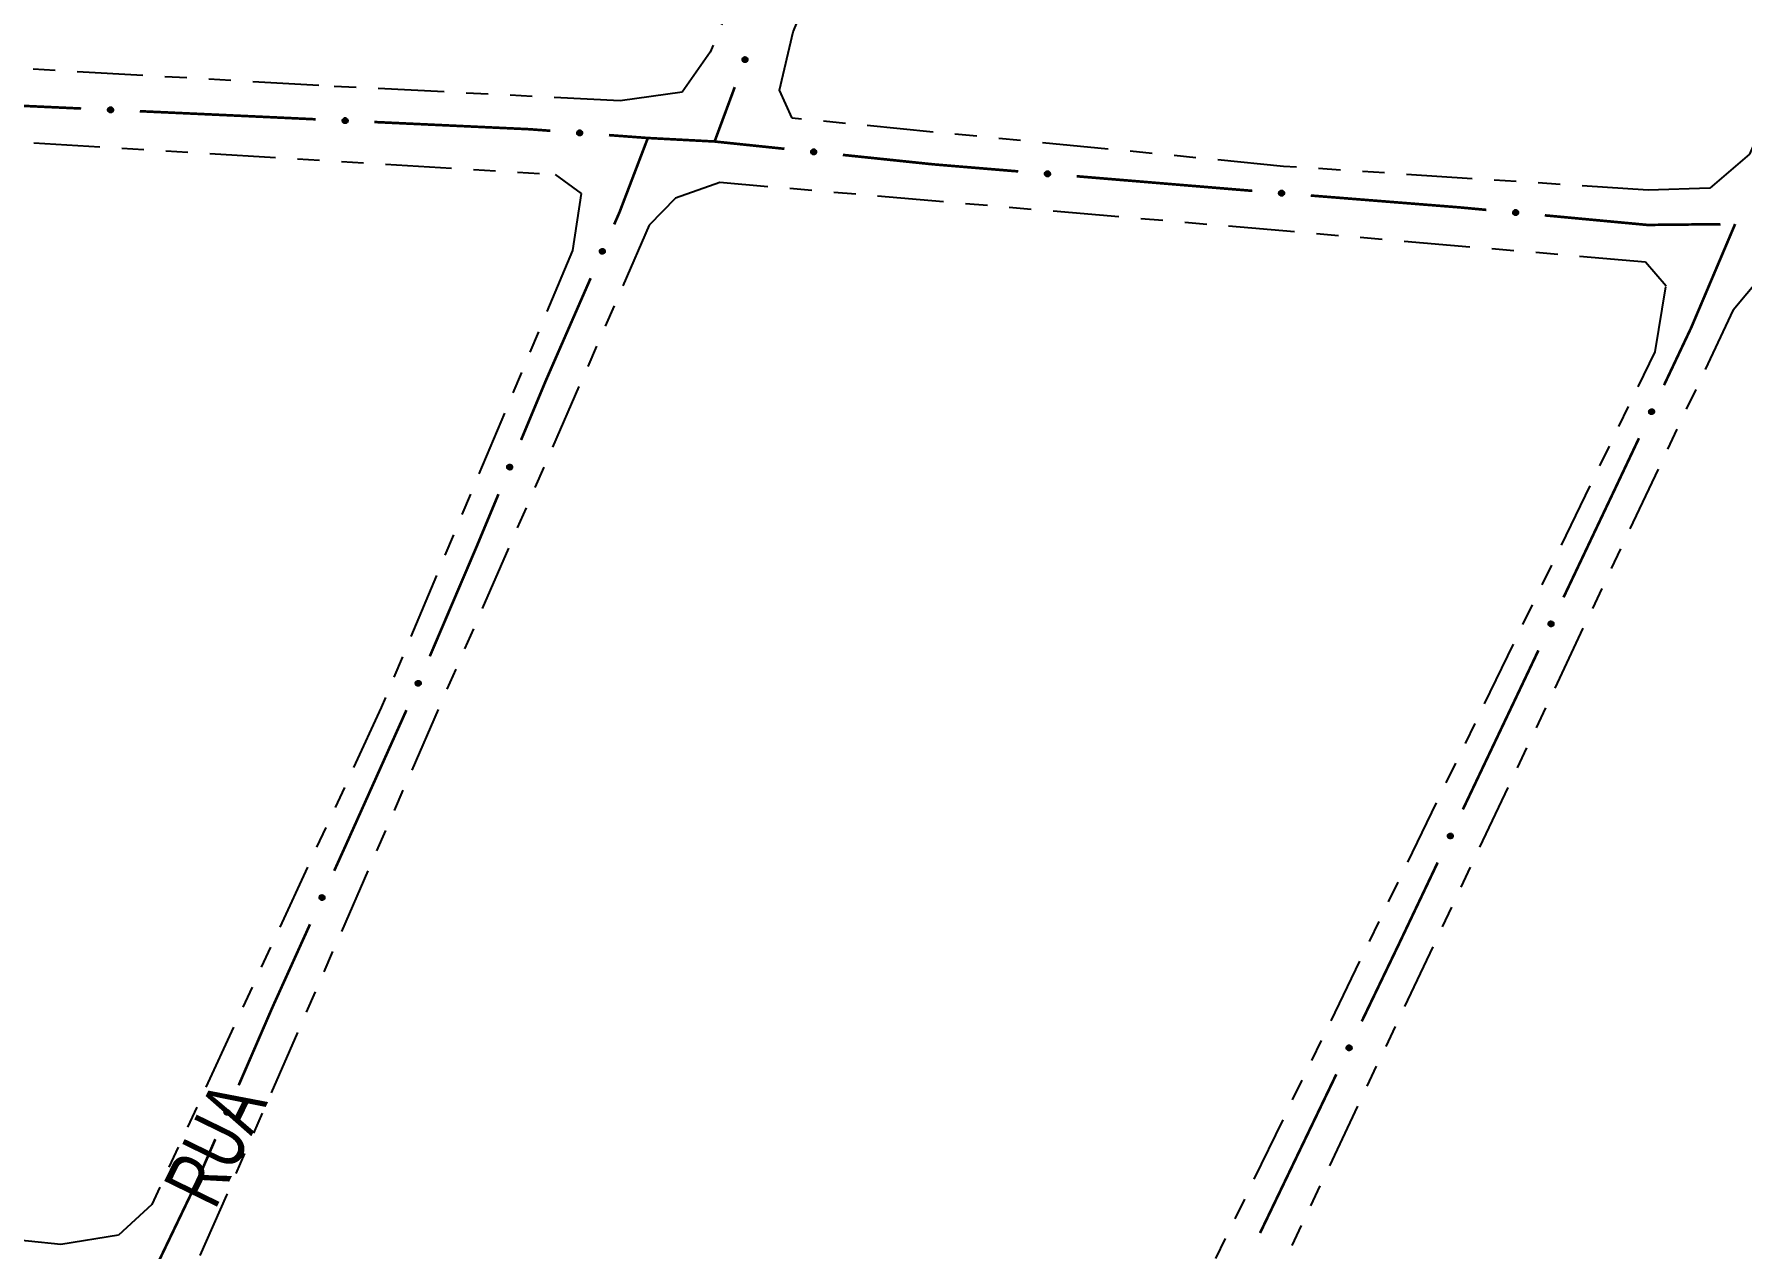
# Model space of a CAD drawing. Extents: x 203665 to 205970, y 4870865 to 4873745.
# Drawn here: x 204209.7 to 204326.1, y 4872381.4 to 4872464.2 of the extents above; entities that cross this region are included whole.
import ezdxf

# ---------------------------------------------------------------- set-up
doc = ezdxf.new("R2010")
doc.units = 0
doc.header["$LTSCALE"] = 1.5
doc.header["$MEASUREMENT"] = 0
doc.linetypes.add('TRACO_25', pattern=[8, 3, -1, 1, -1, 1, -1])
for name, color, linetype in [('SV-EIXO-RUA-N-PAV', 6, 'CONTINUOUS'), ('SV-RUA-NAO-PAV', 7, 'CONTINUOUS'), ('SV-TXT-RUA-N-PAV', 7, 'CONTINUOUS')]:
    doc.layers.add(name, color=color, linetype=linetype)
doc.styles.add('ARIAL', font='ARIAL.SHX')

msp = doc.modelspace()

# ---------------------------------------------------------------- linework, layer by layer
at = {"layer": 'SV-EIXO-RUA-N-PAV'}
for points in [[(204258.288567, 4872462.578408), (204258.309612, 4872462.534259), (204258.318671, 4872462.492012), (204258.316086, 4872462.4546), (204258.305181, 4872462.422137), (204258.290284, 4872462.390182), (204258.268156, 4872462.361278), (204258.236491, 4872462.334638), (204258.192352, 4872462.313216), (204258.148464, 4872462.30678), (204258.111651, 4872462.307352), (204258.077145, 4872462.316774), (204258.046345, 4872462.331766), (204258.017081, 4872462.355744), (204257.990397, 4872462.388097), (204257.969931, 4872462.433002), (204257.961333, 4872462.474481), (204257.964784, 4872462.510601), (204257.974476, 4872462.545231), (204257.990076, 4872462.577672), (204258.01196, 4872462.60592), (204258.044583, 4872462.632727), (204258.089172, 4872462.652341), (204258.130444, 4872462.661388), (204258.166603, 4872462.658445), (204258.200482, 4872462.648135), (204258.232714, 4872462.633583), (204258.262695, 4872462.61255), (204258.288567, 4872462.578408)], [(204215.051438, 4872458.9409), (204215.015781, 4872458.907425), (204214.97829, 4872458.885946), (204214.941864, 4872458.877031), (204214.907622, 4872458.877547), (204214.87265, 4872458.88202), (204214.838386, 4872458.894309), (204214.803378, 4872458.916372), (204214.769546, 4872458.951905), (204214.750067, 4872458.991757), (204214.739417, 4872459.027001), (204214.737899, 4872459.062738), (204214.742813, 4872459.096638), (204214.756755, 4872459.131808), (204214.779461, 4872459.167067), (204214.816014, 4872459.200221), (204214.852913, 4872459.221026), (204214.888372, 4872459.228724), (204214.924309, 4872459.230023), (204214.959958, 4872459.225028), (204214.993523, 4872459.212771), (204215.028982, 4872459.189847), (204215.061227, 4872459.153335), (204215.082398, 4872459.116769), (204215.090592, 4872459.081428), (204215.091074, 4872459.046019), (204215.087014, 4872459.010887), (204215.076095, 4872458.97593), (204215.051438, 4872458.9409)], [(204231.034439, 4872458.205392), (204230.998756, 4872458.171944), (204230.961249, 4872458.150493), (204230.924817, 4872458.141606), (204230.890575, 4872458.142148), (204230.855607, 4872458.146647), (204230.821352, 4872458.158962), (204230.78636, 4872458.181052), (204230.752556, 4872458.216611), (204230.733107, 4872458.256477), (204230.722484, 4872458.291729), (204230.720992, 4872458.327467), (204230.725933, 4872458.361364), (204230.739901, 4872458.396523), (204230.762633, 4872458.431765), (204230.799212, 4872458.464891), (204230.836127, 4872458.485668), (204230.871592, 4872458.493339), (204230.90753, 4872458.494611), (204230.943175, 4872458.489589), (204230.97673, 4872458.477307), (204231.012172, 4872458.454355), (204231.04439, 4872458.417819), (204231.065533, 4872458.381237), (204231.073699, 4872458.34589), (204231.074155, 4872458.31048), (204231.070068, 4872458.275352), (204231.059122, 4872458.240403), (204231.034439, 4872458.205392)], [(204247.008223, 4872457.36399), (204246.971636, 4872457.331534), (204246.933554, 4872457.311121), (204246.896891, 4872457.303238), (204246.862677, 4872457.30472), (204246.827845, 4872457.310178), (204246.793942, 4872457.323428), (204246.75957, 4872457.34647), (204246.726755, 4872457.382944), (204246.708408, 4872457.42333), (204246.698756, 4872457.45886), (204246.698247, 4872457.494625), (204246.704116, 4872457.528374), (204246.719045, 4872457.563136), (204246.742736, 4872457.59774), (204246.78021, 4872457.62985), (204246.817682, 4872457.649606), (204246.853344, 4872457.6563), (204246.889303, 4872457.656584), (204246.924797, 4872457.650586), (204246.958003, 4872457.637387), (204246.992801, 4872457.613471), (204247.024003, 4872457.576063), (204247.044134, 4872457.538915), (204247.051326, 4872457.503356), (204247.050809, 4872457.467948), (204247.04576, 4872457.432945), (204247.033859, 4872457.39831), (204247.008223, 4872457.36399)], [(204262.948817, 4872456.071627), (204262.91127, 4872456.040287), (204262.87259, 4872456.02103), (204262.835707, 4872456.014254), (204262.801553, 4872456.016764), (204262.766901, 4872456.023268), (204262.733412, 4872456.037533), (204262.699749, 4872456.061599), (204262.668046, 4872456.099044), (204262.650924, 4872456.139964), (204262.642346, 4872456.175768), (204262.642913, 4872456.211533), (204262.649795, 4872456.245089), (204262.665763, 4872456.279387), (204262.690485, 4872456.313262), (204262.728909, 4872456.344229), (204262.766958, 4872456.362848), (204262.802805, 4872456.368466), (204262.838757, 4872456.367668), (204262.874054, 4872456.360604), (204262.906848, 4872456.346412), (204262.94091, 4872456.321459), (204262.970972, 4872456.28313), (204262.989976, 4872456.245392), (204262.996095, 4872456.209633), (204262.994513, 4872456.174256), (204262.988412, 4872456.139422), (204262.975474, 4872456.10516), (204262.948817, 4872456.071627)], [(204278.880289, 4872454.576947), (204278.843411, 4872454.544821), (204278.805148, 4872454.524752), (204278.768416, 4872454.517198), (204278.734216, 4872454.518987), (204278.699435, 4872454.524757), (204278.665651, 4872454.538312), (204278.631488, 4872454.561662), (204278.599002, 4872454.598429), (204278.581018, 4872454.638977), (204278.571686, 4872454.674593), (204278.571498, 4872454.710361), (204278.57767, 4872454.744056), (204278.59291, 4872454.778683), (204278.616911, 4872454.813073), (204278.654672, 4872454.844844), (204278.69232, 4872454.864263), (204278.72804, 4872454.870636), (204278.764001, 4872454.870598), (204278.799439, 4872454.864281), (204278.832525, 4872454.850784), (204278.867107, 4872454.826557), (204278.897972, 4872454.788871), (204278.917768, 4872454.751543), (204278.924642, 4872454.715921), (204278.923807, 4872454.680519), (204278.918443, 4872454.645563), (204278.906231, 4872454.611036), (204278.880289, 4872454.576947)], [(204294.826127, 4872453.257064), (204294.789361, 4872453.224811), (204294.751166, 4872453.20461), (204294.71446, 4872453.19693), (204294.680255, 4872453.198601), (204294.645454, 4872453.204252), (204294.611624, 4872453.21769), (204294.57738, 4872453.240922), (204294.544768, 4872453.277577), (204294.526645, 4872453.318064), (204294.51719, 4872453.353647), (204294.516879, 4872453.389414), (204294.522935, 4872453.42313), (204294.538056, 4872453.457809), (204294.561938, 4872453.492282), (204294.59959, 4872453.524183), (204294.637171, 4872453.543731), (204294.672869, 4872453.550227), (204294.708829, 4872453.550312), (204294.744289, 4872453.544118), (204294.777422, 4872453.530735), (204294.812087, 4872453.506626), (204294.843081, 4872453.469047), (204294.863006, 4872453.431787), (204294.870002, 4872453.39619), (204294.869288, 4872453.360785), (204294.864045, 4872453.32581), (204294.851952, 4872453.291241), (204294.826127, 4872453.257064)], [(204310.769398, 4872451.93237), (204310.732193, 4872451.900625), (204310.693725, 4872451.880949), (204310.656918, 4872451.873773), (204310.622738, 4872451.875912), (204310.588018, 4872451.88204), (204310.554376, 4872451.895941), (204310.520454, 4872451.91964), (204310.488346, 4872451.956739), (204310.47078, 4872451.99747), (204310.461814, 4872452.033179), (204310.461993, 4872452.068948), (204310.468511, 4872452.102577), (204310.484106, 4872452.137046), (204310.508459, 4872452.171188), (204310.546544, 4872452.20257), (204310.584389, 4872452.221601), (204310.620173, 4872452.227607), (204310.656132, 4872452.227199), (204310.691503, 4872452.220519), (204310.724449, 4872452.206683), (204310.75878, 4872452.182102), (204310.789257, 4872452.144101), (204310.808669, 4872452.106572), (204310.815176, 4872452.070882), (204310.813977, 4872452.03549), (204310.808255, 4872452.000591), (204310.795689, 4872451.966191), (204310.769398, 4872451.93237)], [(204248.266551, 4872449.330008), (204248.248085, 4872449.375297), (204248.241475, 4872449.417996), (204248.246213, 4872449.455196), (204248.258971, 4872449.486977), (204248.275685, 4872449.51802), (204248.299441, 4872449.545601), (204248.332589, 4872449.570371), (204248.377889, 4872449.589214), (204248.422076, 4872449.59311), (204248.458795, 4872449.590417), (204248.4927, 4872449.579021), (204248.522585, 4872449.562279), (204248.550418, 4872449.536655), (204248.575193, 4872449.502818), (204248.593037, 4872449.456808), (204248.59923, 4872449.414903), (204248.593703, 4872449.379041), (204248.582031, 4872449.345028), (204248.564588, 4872449.313539), (204248.541112, 4872449.2866), (204248.506998, 4872449.261717), (204248.461353, 4872449.244706), (204248.419628, 4872449.238053), (204248.383698, 4872449.243075), (204248.35047, 4872449.25532), (204248.31913, 4872449.271705), (204248.290412, 4872449.294432), (204248.266551, 4872449.330008)], [(204320.057205, 4872438.574069), (204320.074349, 4872438.528264), (204320.079716, 4872438.485391), (204320.073901, 4872438.448344), (204320.060227, 4872438.416946), (204320.042619, 4872438.386401), (204320.018072, 4872438.359522), (204319.98422, 4872438.335723), (204319.938391, 4872438.318203), (204319.894111, 4872438.315591), (204319.857485, 4872438.319348), (204319.823925, 4872438.331723), (204319.794538, 4872438.349325), (204319.767461, 4872438.375746), (204319.743678, 4872438.410288), (204319.727176, 4872438.456796), (204319.722202, 4872438.498864), (204319.728767, 4872438.53455), (204319.741421, 4872438.56821), (204319.759771, 4872438.599179), (204319.784019, 4872438.625426), (204319.81884, 4872438.649308), (204319.86496, 4872438.664987), (204319.90686, 4872438.670427), (204319.942629, 4872438.664365), (204319.975488, 4872438.651161), (204320.006339, 4872438.633873), (204320.034386, 4872438.610323), (204320.057205, 4872438.574069)], [(204241.957473, 4872434.624959), (204241.938212, 4872434.669915), (204241.930852, 4872434.712491), (204241.934933, 4872434.749769), (204241.947129, 4872434.78177), (204241.963294, 4872434.813103), (204241.986561, 4872434.841098), (204242.019267, 4872434.866448), (204242.064229, 4872434.886086), (204242.108339, 4872434.89076), (204242.1451, 4872434.888714), (204242.179201, 4872434.877918), (204242.209376, 4872434.861704), (204242.237656, 4872434.836574), (204242.263023, 4872434.803179), (204242.281675, 4872434.757491), (204242.288605, 4872434.715701), (204242.283711, 4872434.679748), (204242.27264, 4872434.645534), (204242.255754, 4872434.613743), (204242.232756, 4872434.586394), (204242.199086, 4872434.560914), (204242.153748, 4872434.543102), (204242.112146, 4872434.535714), (204242.076134, 4872434.540103), (204242.042695, 4872434.551761), (204242.011072, 4872434.567591), (204241.981957, 4872434.589808), (204241.957473, 4872434.624959)], [(204313.208998, 4872424.113545), (204313.22608, 4872424.067717), (204313.23139, 4872424.024837), (204313.225525, 4872423.987798), (204313.211807, 4872423.956419), (204313.194158, 4872423.925897), (204313.169575, 4872423.899051), (204313.13569, 4872423.875299), (204313.089838, 4872423.857841), (204313.045554, 4872423.855289), (204313.008934, 4872423.859096), (204312.97539, 4872423.871516), (204312.946028, 4872423.889158), (204312.918986, 4872423.915616), (204312.89525, 4872423.950189), (204312.878811, 4872423.99672), (204312.873894, 4872424.038795), (204312.880508, 4872424.074471), (204312.893207, 4872424.108115), (204312.911599, 4872424.139059), (204312.935883, 4872424.165272), (204312.970736, 4872424.189108), (204313.016877, 4872424.204724), (204313.058785, 4872424.210108), (204313.094545, 4872424.203997), (204313.127386, 4872424.190748), (204313.158214, 4872424.173418), (204313.186229, 4872424.14983), (204313.208998, 4872424.113545)], [(204235.722888, 4872419.890787), (204235.70401, 4872419.935905), (204235.697011, 4872419.978542), (204235.701409, 4872420.015784), (204235.713876, 4872420.04768), (204235.730306, 4872420.078874), (204235.75381, 4872420.10667), (204235.78673, 4872420.131743), (204235.831857, 4872420.150998), (204235.876006, 4872420.155297), (204235.912748, 4872420.152939), (204235.946756, 4872420.141854), (204235.976792, 4872420.125385), (204236.004858, 4872420.100016), (204236.02994, 4872420.066406), (204236.048204, 4872420.020561), (204236.054779, 4872419.978714), (204236.049579, 4872419.942803), (204236.038218, 4872419.908685), (204236.021063, 4872419.877039), (204235.997834, 4872419.849886), (204235.963949, 4872419.824693), (204235.918461, 4872419.807266), (204235.876798, 4872419.800232), (204235.840824, 4872419.804926), (204235.807486, 4872419.816867), (204235.775998, 4872419.832966), (204235.747073, 4872419.855429), (204235.722888, 4872419.890787)], [(204306.348003, 4872409.659167), (204306.365054, 4872409.613327), (204306.370336, 4872409.570444), (204306.364446, 4872409.533409), (204306.350708, 4872409.502039), (204306.333038, 4872409.471529), (204306.308437, 4872409.444699), (204306.274537, 4872409.420969), (204306.228673, 4872409.403542), (204306.184387, 4872409.401019), (204306.14777, 4872409.404851), (204306.114234, 4872409.417293), (204306.084883, 4872409.434954), (204306.057859, 4872409.46143), (204306.034146, 4872409.49602), (204306.017738, 4872409.542561), (204306.012849, 4872409.584639), (204306.019487, 4872409.620311), (204306.032208, 4872409.653946), (204306.050621, 4872409.684878), (204306.074921, 4872409.711075), (204306.109791, 4872409.734888), (204306.155942, 4872409.750474), (204306.197854, 4872409.755829), (204306.23361, 4872409.749694), (204306.266442, 4872409.736424), (204306.297258, 4872409.719074), (204306.325258, 4872409.695467), (204306.348003, 4872409.659167)], [(204229.170069, 4872405.296903), (204229.152167, 4872405.342417), (204229.146089, 4872405.385195), (204229.151288, 4872405.422333), (204229.16444, 4872405.453953), (204229.181538, 4872405.484787), (204229.205636, 4872405.51207), (204229.239088, 4872405.536427), (204229.284619, 4872405.554705), (204229.328851, 4872405.558052), (204229.365533, 4872405.554903), (204229.399295, 4872405.543087), (204229.428969, 4872405.525975), (204229.456482, 4872405.500007), (204229.480834, 4872405.465865), (204229.498106, 4872405.419636), (204229.503777, 4872405.377657), (204229.497805, 4872405.341867), (204229.485712, 4872405.308001), (204229.467878, 4872405.276732), (204229.444069, 4872405.250087), (204229.409649, 4872405.22563), (204229.363796, 4872405.209187), (204229.321992, 4872405.203052), (204229.286127, 4872405.208521), (204229.253054, 4872405.221177), (204229.22192, 4872405.237951), (204229.193486, 4872405.261032), (204229.170069, 4872405.296903)], [(204299.45201, 4872395.221038), (204299.468859, 4872395.175124), (204299.473951, 4872395.132217), (204299.467898, 4872395.095208), (204299.454021, 4872395.063899), (204299.436217, 4872395.033468), (204299.411498, 4872395.006747), (204299.377494, 4872394.983167), (204299.331554, 4872394.965941), (204299.287257, 4872394.963614), (204299.250657, 4872394.967607), (204299.217176, 4872394.980197), (204299.187904, 4872394.997988), (204299.160996, 4872395.024582), (204299.137437, 4872395.059276), (204299.121234, 4872395.10589), (204299.11653, 4872395.147989), (204299.123325, 4872395.183632), (204299.136195, 4872395.21721), (204299.154744, 4872395.24806), (204299.17916, 4872395.27415), (204299.214134, 4872395.297809), (204299.260353, 4872395.313191), (204299.302288, 4872395.318361), (204299.338017, 4872395.312069), (204299.37079, 4872395.298654), (204299.40153, 4872395.281168), (204299.429425, 4872395.257438), (204299.45201, 4872395.221038)], [(204222.692665, 4872390.665303), (204222.674022, 4872390.710519), (204222.667246, 4872390.753192), (204222.671838, 4872390.790411), (204222.684472, 4872390.822241), (204222.701064, 4872390.85335), (204222.724713, 4872390.881023), (204222.757763, 4872390.905923), (204222.80299, 4872390.924942), (204222.847161, 4872390.929011), (204222.88389, 4872390.926461), (204222.917839, 4872390.915198), (204222.94779, 4872390.898573), (204222.975723, 4872390.873058), (204223.000629, 4872390.839318), (204223.018653, 4872390.793378), (204223.02501, 4872390.751497), (204223.019623, 4872390.715614), (204223.008084, 4872390.681555), (204222.990764, 4872390.649999), (204222.967393, 4872390.622968), (204222.933377, 4872390.597952), (204222.887799, 4872390.580763), (204222.8461, 4872390.573947), (204222.810151, 4872390.578828), (204222.776876, 4872390.590943), (204222.745472, 4872390.607206), (204222.716664, 4872390.62982), (204222.692665, 4872390.665303)]]:
    msp.add_lwpolyline(points, close=True, dxfattribs=at)
for points in [[(204257.990076, 4872462.577672), (204257.961333, 4872462.474481)], [(204258.000107, 4872462.587505), (204257.967402, 4872462.459928)], [(204258.01196, 4872462.60592), (204257.969931, 4872462.433002)], [(204258.02859, 4872462.613333), (204257.982423, 4872462.417985)], [(204258.044583, 4872462.632727), (204257.990397, 4872462.388097)], [(204258.066978, 4872462.638402), (204258.004317, 4872462.374953)], [(204258.089172, 4872462.652341), (204258.017081, 4872462.355744)], [(204258.108115, 4872462.655177), (204258.032372, 4872462.348555)], [(204258.130444, 4872462.661388), (204258.046345, 4872462.331766)], [(204258.146597, 4872462.656929), (204258.062323, 4872462.327275)], [(204258.166603, 4872462.658445), (204258.077145, 4872462.316774)], [(204258.182236, 4872462.651004), (204258.092558, 4872462.31462)], [(204258.200482, 4872462.648135), (204258.111651, 4872462.307352)], [(204258.21631, 4872462.636927), (204258.133457, 4872462.311111)], [(204258.232714, 4872462.633583), (204258.148464, 4872462.30678)], [(204258.245929, 4872462.61868), (204258.172413, 4872462.314143)], [(204258.262695, 4872462.61255), (204258.192352, 4872462.313216)], [(204258.273652, 4872462.595315), (204258.213882, 4872462.327885)], [(204258.288567, 4872462.578408), (204258.236491, 4872462.334638)], [(204258.299053, 4872462.553894), (204258.254497, 4872462.355039)], [(204258.309612, 4872462.534259), (204258.268156, 4872462.361278)], [(204258.31488, 4872462.510198), (204258.28137, 4872462.384374)], [(204258.318671, 4872462.492012), (204258.290284, 4872462.390182)], [(204214.993523, 4872459.212771), (204214.816014, 4872459.200221)], [(204214.972376, 4872459.218463), (204214.840895, 4872459.210819)], [(204214.959958, 4872459.225028), (204214.852913, 4872459.221026)], [(204215.090592, 4872459.081428), (204214.737899, 4872459.062738)], [(204215.091074, 4872459.046019), (204214.739417, 4872459.027001)], [(204215.088257, 4872459.064273), (204214.740534, 4872459.047399)], [(204215.082398, 4872459.116769), (204214.742813, 4872459.096638)], [(204215.083063, 4872459.100025), (204214.743394, 4872459.080051)], [(204215.08521, 4872459.027532), (204214.74963, 4872459.00737)], [(204215.087014, 4872459.010887), (204214.750067, 4872458.991757)], [(204215.069691, 4872459.136152), (204214.754557, 4872459.115055)], [(204215.061227, 4872459.153335), (204214.756755, 4872459.131808)], [(204215.076836, 4872458.993766), (204214.764366, 4872458.971181)], [(204215.076095, 4872458.97593), (204214.769546, 4872458.951905)], [(204215.041199, 4872459.170238), (204214.771172, 4872459.149809)], [(204215.028982, 4872459.189847), (204214.779461, 4872459.167067)], [(204215.063009, 4872458.96025), (204214.790069, 4872458.935857)], [(204215.051438, 4872458.9409), (204214.803378, 4872458.916372)], [(204215.005643, 4872459.199184), (204214.805508, 4872459.183753)], [(204215.031274, 4872458.923455), (204214.828289, 4872458.905423)], [(204215.015781, 4872458.907425), (204214.838386, 4872458.894309)], [(204214.994462, 4872458.895089), (204214.864406, 4872458.888745)], [(204214.97829, 4872458.885946), (204214.87265, 4872458.88202)], [(204231.073699, 4872458.34589), (204230.720992, 4872458.327467)], [(204231.074155, 4872458.31048), (204230.722484, 4872458.291729)], [(204231.071352, 4872458.328737), (204230.723616, 4872458.312126)], [(204231.065533, 4872458.381237), (204230.725933, 4872458.361364)], [(204231.066185, 4872458.364493), (204230.7265, 4872458.344776)], [(204231.068277, 4872458.291998), (204230.732682, 4872458.272091)], [(204231.070068, 4872458.275352), (204230.733107, 4872458.256477)], [(204231.05284, 4872458.40063), (204230.73769, 4872458.379772)], [(204231.04439, 4872458.417819), (204230.739901, 4872458.396523)], [(204231.059877, 4872458.258238), (204230.74739, 4872458.235891)], [(204231.059122, 4872458.240403), (204230.752556, 4872458.216611)], [(204231.024374, 4872458.434737), (204230.754332, 4872458.414514)], [(204231.012172, 4872458.454355), (204230.762633, 4872458.431765)], [(204231.046024, 4872458.224733), (204230.773066, 4872458.200547)], [(204231.034439, 4872458.205392), (204230.78636, 4872458.181052)], [(204230.98884, 4872458.46371), (204230.788694, 4872458.448431)], [(204230.97673, 4872458.477307), (204230.799212, 4872458.464891)], [(204231.014262, 4872458.187962), (204230.811263, 4872458.170084)], [(204230.998756, 4872458.171944), (204230.821352, 4872458.158962)], [(204230.955588, 4872458.483015), (204230.824101, 4872458.47547)], [(204230.943175, 4872458.489589), (204230.836127, 4872458.485668)], [(204230.977428, 4872458.159623), (204230.847368, 4872458.153379)], [(204230.961249, 4872458.150493), (204230.855607, 4872458.146647)], [(204247.051326, 4872457.503356), (204246.698247, 4872457.494625)], [(204247.050809, 4872457.467948), (204246.698756, 4872457.45886)], [(204247.048509, 4872457.486274), (204246.700448, 4872457.479218)], [(204247.044134, 4872457.538915), (204246.704116, 4872457.528374)], [(204247.044326, 4872457.522159), (204246.704228, 4872457.511777)], [(204247.04576, 4872457.432945), (204246.708408, 4872457.42333)], [(204247.044427, 4872457.449634), (204246.708411, 4872457.438949)], [(204247.031978, 4872457.558648), (204246.716374, 4872457.546452)], [(204247.024003, 4872457.576063), (204246.719045, 4872457.563136)], [(204247.035103, 4872457.416118), (204246.72212, 4872457.402359)], [(204247.033859, 4872457.39831), (204246.726755, 4872457.382944)], [(204247.00446, 4872457.593525), (204246.733964, 4872457.580724)], [(204246.992801, 4872457.613471), (204246.742736, 4872457.59774)], [(204247.020335, 4872457.383005), (204246.746816, 4872457.366323)], [(204247.008223, 4872457.36399), (204246.75957, 4872457.34647)], [(204246.969734, 4872457.623463), (204246.769244, 4872457.613685)], [(204246.958003, 4872457.637387), (204246.78021, 4872457.62985)], [(204246.987576, 4872457.347121), (204246.784162, 4872457.334823)], [(204246.971636, 4872457.331534), (204246.793942, 4872457.323428)], [(204246.937025, 4872457.643673), (204246.80538, 4872457.639742)], [(204246.924797, 4872457.650586), (204246.817682, 4872457.649606)], [(204246.949977, 4872457.319804), (204246.819795, 4872457.317133)], [(204246.933554, 4872457.311121), (204246.827845, 4872457.310178)], [(204262.994513, 4872456.174256), (204262.642346, 4872456.175768)], [(204262.996095, 4872456.209633), (204262.642913, 4872456.211533)], [(204262.992765, 4872456.192644), (204262.644649, 4872456.196067)], [(204262.989664, 4872456.228638), (204262.649408, 4872456.228496)], [(204262.989976, 4872456.245392), (204262.649795, 4872456.245089)], [(204262.988412, 4872456.139422), (204262.650924, 4872456.139964)], [(204262.987582, 4872456.156143), (204262.651397, 4872456.155576)], [(204262.97842, 4872456.265483), (204262.662592, 4872456.26279)], [(204262.977253, 4872456.122923), (204262.663998, 4872456.11859)], [(204262.970972, 4872456.28313), (204262.665763, 4872456.279387)], [(204262.975474, 4872456.10516), (204262.668046, 4872456.099044)], [(204262.951964, 4872456.301172), (204262.681205, 4872456.296517)], [(204262.961496, 4872456.090269), (204262.687598, 4872456.081827)], [(204262.94091, 4872456.321459), (204262.690485, 4872456.313262)], [(204262.948817, 4872456.071627), (204262.699749, 4872456.061599)], [(204262.918155, 4872456.332141), (204262.717461, 4872456.328402)], [(204262.927671, 4872456.055387), (204262.72398, 4872456.049217)], [(204262.906848, 4872456.346412), (204262.728909, 4872456.344229)], [(204262.91127, 4872456.040287), (204262.733412, 4872456.037533)], [(204262.886068, 4872456.353326), (204262.754366, 4872456.353359)], [(204262.889268, 4872456.029214), (204262.759064, 4872456.030462)], [(204262.87259, 4872456.02103), (204262.766901, 4872456.023268)], [(204262.874054, 4872456.360604), (204262.766958, 4872456.362848)], [(204278.924642, 4872454.715921), (204278.571498, 4872454.710361)], [(204278.923807, 4872454.680519), (204278.571686, 4872454.674593)], [(204278.921671, 4872454.698865), (204278.573561, 4872454.694935)], [(204278.91781, 4872454.734786), (204278.577633, 4872454.727458)], [(204278.917768, 4872454.751543), (204278.57767, 4872454.744056)], [(204278.918443, 4872454.645563), (204278.581018, 4872454.638977)], [(204278.91726, 4872454.662263), (204278.581162, 4872454.654596)], [(204278.90579, 4872454.771385), (204278.59009, 4872454.762023)], [(204278.897972, 4872454.788871), (204278.59291, 4872454.778683)], [(204278.907635, 4872454.628832), (204278.594541, 4872454.617884)], [(204278.906231, 4872454.611036), (204278.599002, 4872454.598429)], [(204278.878586, 4872454.806507), (204278.607987, 4872454.796135)], [(204278.867107, 4872454.826557), (204278.616911, 4872454.813073)], [(204278.892571, 4872454.595853), (204278.618913, 4872454.581628)], [(204278.880289, 4872454.576947), (204278.631488, 4872454.561662)], [(204278.844131, 4872454.836756), (204278.643561, 4872454.828779)], [(204278.832525, 4872454.850784), (204278.654672, 4872454.844844)], [(204278.85949, 4872454.560264), (204278.655975, 4872454.549794)], [(204278.811605, 4872454.857259), (204278.67993, 4872454.85451)], [(204278.799439, 4872454.864281), (204278.69232, 4872454.864263)], [(204278.843411, 4872454.544821), (204278.665651, 4872454.538312)], [(204278.821648, 4872454.533286), (204278.691447, 4872454.531784)], [(204278.805148, 4872454.524752), (204278.699435, 4872454.524757)], [(204294.870002, 4872453.39619), (204294.516879, 4872453.389414)], [(204294.863006, 4872453.431787), (204294.522935, 4872453.42313)], [(204294.863105, 4872453.415031), (204294.522955, 4872453.406533)], [(204294.85096, 4872453.451588), (204294.535293, 4872453.44114)], [(204294.843081, 4872453.469047), (204294.538056, 4872453.457809)], [(204294.823635, 4872453.486617), (204294.553073, 4872453.475314)], [(204294.812087, 4872453.506626), (204294.561938, 4872453.492282)], [(204294.789076, 4872453.516746), (204294.588534, 4872453.508079)], [(204294.777422, 4872453.530735), (204294.59959, 4872453.524183)], [(204294.756479, 4872453.537137), (204294.624815, 4872453.533935)], [(204294.744289, 4872453.544118), (204294.637171, 4872453.543731)], [(204294.869288, 4872453.360785), (204294.51719, 4872453.353647)], [(204294.86709, 4872453.379124), (204294.518995, 4872453.373996)], [(204294.864045, 4872453.32581), (204294.526645, 4872453.318064)], [(204294.862804, 4872453.342506), (204294.526735, 4872453.333683)], [(204294.853295, 4872453.309042), (204294.540241, 4872453.297017)], [(204294.851952, 4872453.291241), (204294.544768, 4872453.277577)], [(204294.838344, 4872453.276012), (204294.564737, 4872453.260845)], [(204294.826127, 4872453.257064), (204294.57738, 4872453.240922)], [(204294.805386, 4872453.240309), (204294.601908, 4872453.229139)], [(204294.789361, 4872453.224811), (204294.611624, 4872453.21769)], [(204294.767637, 4872453.213201), (204294.637442, 4872453.211251)], [(204294.751166, 4872453.20461), (204294.645454, 4872453.204252)], [(204310.813977, 4872452.03549), (204310.461814, 4872452.033179)], [(204310.815176, 4872452.070882), (204310.461993, 4872452.068948)], [(204310.81203, 4872452.053857), (204310.463898, 4872452.053501)], [(204310.808538, 4872452.089816), (204310.468304, 4872452.085981)], [(204310.808669, 4872452.106572), (204310.468511, 4872452.102577)], [(204310.808255, 4872452.000591), (204310.47078, 4872451.99747)], [(204310.807243, 4872452.017302), (204310.471084, 4872452.013086)], [(204310.796895, 4872452.126536), (204310.481115, 4872452.120416)], [(204310.797276, 4872451.983972), (204310.484086, 4872451.976239)], [(204310.789257, 4872452.144101), (204310.484106, 4872452.137046)], [(204310.795689, 4872451.966191), (204310.488346, 4872451.956739)], [(204310.770053, 4872452.161936), (204310.499361, 4872452.154343)], [(204310.781874, 4872451.951149), (204310.508084, 4872451.939734)], [(204310.75878, 4872452.182102), (204310.508459, 4872452.171188)], [(204310.769398, 4872451.93237), (204310.520454, 4872451.91964)], [(204310.73591, 4872452.192536), (204310.535269, 4872452.186619)], [(204310.74843, 4872451.915902), (204310.544817, 4872451.907522)], [(204310.724449, 4872452.206683), (204310.546544, 4872452.20257)], [(204310.732193, 4872451.900625), (204310.554376, 4872451.895941)], [(204310.703596, 4872452.213372), (204310.5719, 4872452.211975)], [(204310.710313, 4872451.889314), (204310.580103, 4872451.889149)], [(204310.691503, 4872452.220519), (204310.584389, 4872452.221601)], [(204310.693725, 4872451.880949), (204310.588018, 4872451.88204)], [(204248.241475, 4872449.417996), (204248.275685, 4872449.51802)], [(204248.244212, 4872449.399621), (204248.284919, 4872449.523305)], [(204248.248085, 4872449.375297), (204248.299441, 4872449.545601)], [(204248.257495, 4872449.355086), (204248.313437, 4872449.551042)], [(204248.266551, 4872449.330008), (204248.332589, 4872449.570371)], [(204248.280466, 4872449.312269), (204248.35555, 4872449.57581)], [(204248.290412, 4872449.294432), (204248.377889, 4872449.589214)], [(204248.306796, 4872449.287345), (204248.397741, 4872449.587139)], [(204248.31913, 4872449.271705), (204248.422076, 4872449.59311)], [(204248.335315, 4872449.267421), (204248.436808, 4872449.587921)], [(204248.35047, 4872449.25532), (204248.458795, 4872449.590417)], [(204248.368521, 4872449.251404), (204248.477436, 4872449.582061)], [(204248.383698, 4872449.243075), (204248.4927, 4872449.579021)], [(204248.403759, 4872449.243435), (204248.506892, 4872449.567685)], [(204248.419628, 4872449.238053), (204248.522585, 4872449.562279)], [(204248.442278, 4872449.242966), (204248.535567, 4872449.544714)], [(204248.461353, 4872449.244706), (204248.550418, 4872449.536655)], [(204248.484313, 4872449.257343), (204248.562054, 4872449.516742)], [(204248.506998, 4872449.261717), (204248.575193, 4872449.502818)], [(204248.524082, 4872449.280158), (204248.581431, 4872449.47252)], [(204248.541112, 4872449.2866), (204248.593037, 4872449.456808)], [(204248.554007, 4872449.304301), (204248.59401, 4872449.429781)], [(204248.564588, 4872449.313539), (204248.59923, 4872449.414903)], [(204319.759771, 4872438.599179), (204319.722202, 4872438.498864)], [(204319.770615, 4872438.608107), (204319.726988, 4872438.48384)], [(204319.784019, 4872438.625426), (204319.727176, 4872438.456796)], [(204319.801228, 4872438.631371), (204319.738322, 4872438.440754)], [(204319.81884, 4872438.649308), (204319.743678, 4872438.410288)], [(204319.841643, 4872438.653022), (204319.756407, 4872438.395988)], [(204319.86496, 4872438.664987), (204319.767461, 4872438.375746)], [(204319.884077, 4872438.666173), (204319.782071, 4872438.36726)], [(204319.90686, 4872438.670427), (204319.794538, 4872438.349325)], [(204319.922567, 4872438.664587), (204319.810067, 4872438.343467)], [(204319.942629, 4872438.664365), (204319.823925, 4872438.331723)], [(204319.957558, 4872438.655598), (204319.839094, 4872438.328242)], [(204319.975488, 4872438.651161), (204319.857485, 4872438.319348)], [(204319.990286, 4872438.638625), (204319.879536, 4872438.321205)], [(204320.006339, 4872438.633873), (204319.894111, 4872438.315591)], [(204320.018214, 4872438.617882), (204319.918608, 4872438.320853)], [(204320.034386, 4872438.610323), (204319.938391, 4872438.318203)], [(204320.04381, 4872438.592204), (204319.96111, 4872438.330953)], [(204320.057205, 4872438.574069), (204319.98422, 4872438.335723)], [(204320.065529, 4872438.548739), (204320.003925, 4872438.354489)], [(204320.074349, 4872438.528264), (204320.018072, 4872438.359522)], [(204320.077514, 4872438.503837), (204320.033236, 4872438.381387)], [(204320.079716, 4872438.485391), (204320.042619, 4872438.386401)], [(204241.930852, 4872434.712491), (204241.963294, 4872434.813103)], [(204241.933912, 4872434.694168), (204241.972433, 4872434.818549)], [(204241.938212, 4872434.669915), (204241.986561, 4872434.841098)], [(204241.947977, 4872434.649873), (204242.000458, 4872434.846784)], [(204241.957473, 4872434.624959), (204242.019267, 4872434.866448)], [(204241.971698, 4872434.607468), (204242.042129, 4872434.87229)], [(204241.981957, 4872434.589808), (204242.064229, 4872434.886086)], [(204241.998464, 4872434.583012), (204242.084114, 4872434.884361)], [(204242.011072, 4872434.567591), (204242.108339, 4872434.89076)], [(204242.027329, 4872434.563593), (204242.12316, 4872434.885831)], [(204242.042695, 4872434.551761), (204242.1451, 4872434.888714)], [(204242.060812, 4872434.548164), (204242.163886, 4872434.880687)], [(204242.076134, 4872434.540103), (204242.179201, 4872434.877918)], [(204242.096185, 4872434.540816), (204242.193591, 4872434.866832)], [(204242.112146, 4872434.535714), (204242.209376, 4872434.861704)], [(204242.134706, 4872434.541026), (204242.222666, 4872434.84437)], [(204242.153748, 4872434.543102), (204242.237656, 4872434.836574)], [(204242.176482, 4872434.556141), (204242.249641, 4872434.81687)], [(204242.199086, 4872434.560914), (204242.263023, 4872434.803179)], [(204242.215843, 4872434.579653), (204242.269794, 4872434.772995)], [(204242.232756, 4872434.586394), (204242.281675, 4872434.757491)], [(204242.245338, 4872434.604319), (204242.283124, 4872434.730485)], [(204242.255754, 4872434.613743), (204242.288605, 4872434.715701)], [(204312.911599, 4872424.139059), (204312.873894, 4872424.038795)], [(204312.922456, 4872424.147972), (204312.87866, 4872424.023764)], [(204312.935883, 4872424.165272), (204312.878811, 4872423.99672)], [(204312.9531, 4872424.171195), (204312.889935, 4872423.980663)], [(204312.970736, 4872424.189108), (204312.89525, 4872423.950189)], [(204312.993544, 4872424.192791), (204312.90796, 4872423.935873)], [(204313.016877, 4872424.204724), (204312.918986, 4872423.915616)], [(204313.035996, 4872424.205884), (204312.933585, 4872423.90711)], [(204313.058785, 4872424.210108), (204312.946028, 4872423.889158)], [(204313.074483, 4872424.204246), (204312.961549, 4872423.883278)], [(204313.094545, 4872424.203997), (204312.97539, 4872423.871516)], [(204313.109463, 4872424.19521), (204312.990555, 4872423.868014)], [(204313.127386, 4872424.190748), (204313.008934, 4872423.859096)], [(204313.142167, 4872424.178192), (204313.030987, 4872423.860923)], [(204313.158214, 4872424.173418), (204313.045554, 4872423.855289)], [(204313.170067, 4872424.157411), (204313.070059, 4872423.860518)], [(204313.186229, 4872424.14983), (204313.089838, 4872423.857841)], [(204313.195629, 4872424.131699), (204313.112575, 4872423.87056)], [(204313.208998, 4872424.113545), (204313.13569, 4872423.875299)], [(204313.217289, 4872424.088204), (204313.155421, 4872423.894038)], [(204313.22608, 4872424.067717), (204313.169575, 4872423.899051)], [(204313.229213, 4872424.043286), (204313.184768, 4872423.920896)], [(204313.23139, 4872424.024837), (204313.194158, 4872423.925897)], [(204235.697011, 4872419.978542), (204235.730306, 4872420.078874)], [(204235.699915, 4872419.960193), (204235.739491, 4872420.084243)], [(204235.70401, 4872419.935905), (204235.75381, 4872420.10667)], [(204235.713604, 4872419.915781), (204235.767755, 4872420.112239)], [(204235.722888, 4872419.890787), (204235.78673, 4872420.131743)], [(204235.736964, 4872419.873176), (204235.809641, 4872420.13739)], [(204235.747073, 4872419.855429), (204235.831857, 4872420.150998)], [(204235.763522, 4872419.848493), (204235.851727, 4872420.149104)], [(204235.775998, 4872419.832966), (204235.876006, 4872420.155297)], [(204235.79222, 4872419.82883), (204235.890784, 4872420.150242)], [(204235.807486, 4872419.816867), (204235.912748, 4872420.152939)], [(204235.825572, 4872419.813117), (204235.931465, 4872420.144753)], [(204235.840824, 4872419.804926), (204235.946756, 4872420.141854)], [(204235.860881, 4872419.805469), (204235.961051, 4872420.130647)], [(204235.876798, 4872419.800232), (204235.976792, 4872420.125385)], [(204235.899402, 4872419.805352), (204235.989934, 4872420.107938)], [(204235.918461, 4872419.807266), (204236.004858, 4872420.100016)], [(204235.941305, 4872419.820112), (204236.016675, 4872420.08021)], [(204235.963949, 4872419.824693), (204236.02994, 4872420.066406)], [(204235.980864, 4872419.843289), (204236.036455, 4872420.036166)], [(204235.997834, 4872419.849886), (204236.048204, 4872420.020561)], [(204236.010567, 4872419.867704), (204236.049424, 4872419.993544)], [(204236.021063, 4872419.877039), (204236.054779, 4872419.978714)], [(204306.050621, 4872409.684878), (204306.012849, 4872409.584639)], [(204306.061483, 4872409.693784), (204306.017604, 4872409.569605)], [(204306.074921, 4872409.711075), (204306.017738, 4872409.542561)], [(204306.092142, 4872409.716986), (204306.028851, 4872409.526497)], [(204306.109791, 4872409.734888), (204306.034146, 4872409.49602)], [(204306.132601, 4872409.738556), (204306.046847, 4872409.481694)], [(204306.155942, 4872409.750474), (204306.057859, 4872409.46143)], [(204306.175062, 4872409.751621), (204306.072453, 4872409.452914)], [(204306.197854, 4872409.755829), (204306.084883, 4872409.434954)], [(204306.213548, 4872409.749957), (204306.100401, 4872409.429065)], [(204306.23361, 4872409.749694), (204306.114234, 4872409.417293)], [(204306.248521, 4872409.740898), (204306.129396, 4872409.413781)], [(204306.266442, 4872409.736424), (204306.14777, 4872409.404851)], [(204306.281214, 4872409.723858), (204306.169823, 4872409.406663)], [(204306.297258, 4872409.719074), (204306.184387, 4872409.401019)], [(204306.309101, 4872409.703059), (204306.208895, 4872409.406232)], [(204306.325258, 4872409.695467), (204306.228673, 4872409.403542)], [(204306.334645, 4872409.677329), (204306.251418, 4872409.416246)], [(204306.348003, 4872409.659167), (204306.274537, 4872409.420969)], [(204306.356276, 4872409.633821), (204306.294279, 4872409.439695)], [(204306.365054, 4872409.613327), (204306.308437, 4872409.444699)], [(204306.36817, 4872409.588894), (204306.323645, 4872409.466534)], [(204306.370336, 4872409.570444), (204306.333038, 4872409.471529)], [(204229.146089, 4872405.385195), (204229.181538, 4872405.484787)], [(204229.148597, 4872405.366788), (204229.190837, 4872405.489956)], [(204229.152167, 4872405.342417), (204229.205636, 4872405.51207)], [(204229.161325, 4872405.322091), (204229.219698, 4872405.517337)], [(204229.170069, 4872405.296903), (204229.239088, 4872405.536427)], [(204229.183762, 4872405.278992), (204229.262115, 4872405.54158)], [(204229.193486, 4872405.261032), (204229.284619, 4872405.554705)], [(204229.209781, 4872405.253743), (204229.304444, 4872405.552384)], [(204229.22192, 4872405.237951), (204229.328851, 4872405.558052)], [(204229.23805, 4872405.233466), (204229.343517, 4872405.55268)], [(204229.253054, 4872405.221177), (204229.365533, 4872405.554903)], [(204229.271055, 4872405.217038), (204229.38407, 4872405.546316)], [(204229.286127, 4872405.208521), (204229.399295, 4872405.543087)], [(204229.306191, 4872405.208632), (204229.413345, 4872405.531575)], [(204229.321992, 4872405.203052), (204229.428969, 4872405.525975)], [(204229.344701, 4872405.207684), (204229.441732, 4872405.508249)], [(204229.363796, 4872405.209187), (204229.456482, 4872405.500007)], [(204229.386912, 4872405.221537), (204229.467869, 4872405.479951)], [(204229.409649, 4872405.22563), (204229.480834, 4872405.465865)], [(204229.426961, 4872405.243856), (204229.486695, 4872405.435491)], [(204229.444069, 4872405.250087), (204229.498106, 4872405.419636)], [(204229.457184, 4872405.267626), (204229.498743, 4872405.3926)], [(204229.467878, 4872405.276732), (204229.503777, 4872405.377657)], [(204299.154744, 4872395.24806), (204299.11653, 4872395.147989)], [(204299.165645, 4872395.256918), (204299.12122, 4872395.132934)], [(204299.17916, 4872395.27415), (204299.121234, 4872395.10589)], [(204299.196407, 4872395.279985), (204299.132276, 4872395.089777)], [(204299.214134, 4872395.297809), (204299.137437, 4872395.059276)], [(204299.23696, 4872395.301376), (204299.150074, 4872395.044895)], [(204299.260353, 4872395.313191), (204299.160996, 4872395.024582)], [(204299.279478, 4872395.314254), (204299.175552, 4872395.016003)], [(204299.302288, 4872395.318361), (204299.187904, 4872394.997988)], [(204299.317957, 4872395.31242), (204299.203395, 4872394.99203)], [(204299.338017, 4872395.312069), (204299.217176, 4872394.980197)], [(204299.35289, 4872395.303207), (204299.232323, 4872394.976619)], [(204299.37079, 4872395.298654), (204299.250657, 4872394.967607)], [(204299.385507, 4872395.286023), (204299.272718, 4872394.969322)], [(204299.40153, 4872395.281168), (204299.287257, 4872394.963614)], [(204299.413302, 4872395.265101), (204299.311788, 4872394.968719)], [(204299.429425, 4872395.257438), (204299.331554, 4872394.965941)], [(204299.438732, 4872395.239259), (204299.354354, 4872394.978545)], [(204299.45201, 4872395.221038), (204299.377494, 4872394.983167)], [(204299.460171, 4872395.195655), (204299.397319, 4872395.001805)], [(204299.468859, 4872395.175124), (204299.411498, 4872395.006747)], [(204299.471867, 4872395.150677), (204299.426802, 4872395.028514)], [(204299.473951, 4872395.132217), (204299.436217, 4872395.033468)], [(204222.667246, 4872390.753192), (204222.701064, 4872390.85335)], [(204222.670054, 4872390.734828), (204222.710277, 4872390.85867)], [(204222.674022, 4872390.710519), (204222.724713, 4872390.881023)], [(204222.683511, 4872390.690345), (204222.738687, 4872390.886518)], [(204222.692665, 4872390.665303), (204222.757763, 4872390.905923)], [(204222.706649, 4872390.647619), (204222.780703, 4872390.911451)], [(204222.716664, 4872390.62982), (204222.80299, 4872390.924942)], [(204222.733077, 4872390.622798), (204222.82285, 4872390.922945)], [(204222.745472, 4872390.607206), (204222.847161, 4872390.929011)], [(204222.761673, 4872390.602986), (204222.861913, 4872390.923879)], [(204222.776876, 4872390.590943), (204222.88389, 4872390.926461)], [(204222.794941, 4872390.587099), (204222.902564, 4872390.918178)], [(204222.810151, 4872390.578828), (204222.917839, 4872390.915198)], [(204222.83021, 4872390.579267), (204222.932076, 4872390.903917)], [(204222.8461, 4872390.573947), (204222.94779, 4872390.898573)], [(204222.868731, 4872390.578949), (204222.96084, 4872390.881058)], [(204222.887799, 4872390.580763), (204222.975723, 4872390.873058)], [(204222.910709, 4872390.593489), (204222.987436, 4872390.853191)], [(204222.933377, 4872390.597952), (204223.000629, 4872390.839318)], [(204222.950389, 4872390.616459), (204223.006986, 4872390.809044)], [(204222.967393, 4872390.622968), (204223.018653, 4872390.793378)], [(204222.980219, 4872390.640719), (204223.019732, 4872390.766355)], [(204222.990764, 4872390.649999), (204223.02501, 4872390.751497)]]:
    msp.add_lwpolyline(points, dxfattribs=at)
at = {"layer": 'SV-EIXO-RUA-N-PAV', "const_width": 0.18}
for points in [[(204257.440737, 4872460.606437), (204256.398693, 4872457.793228)], [(204212.915029, 4872459.14884), (204207.920254, 4872459.37736)], [(204225.434005, 4872458.576075), (204216.910849, 4872458.966025)], [(204225.901428, 4872458.554337), (204225.434005, 4872458.576075)], [(204228.898188, 4872458.414952), (204225.901428, 4872458.554337)], [(204243.443512, 4872457.738424), (204232.893868, 4872458.229106)], [(204243.881264, 4872457.705999), (204243.443512, 4872457.738424)], [(204244.878532, 4872457.632127), (204243.881264, 4872457.705999)], [(204251.520866, 4872457.140101), (204248.867603, 4872457.33664)], [(204249.591117, 4872452.082971), (204251.406002, 4872456.839086)], [(204251.406002, 4872456.839086), (204251.520866, 4872457.140101)], [(204251.859864, 4872457.122261), (204251.520866, 4872457.140101)], [(204256.068117, 4872456.900772), (204251.859864, 4872457.122261)], [(204256.398693, 4872457.793228), (204256.068117, 4872456.900772)], [(204256.84979, 4872456.819153), (204256.068117, 4872456.900772)], [(204260.828161, 4872456.40374), (204256.84979, 4872456.819153)], [(204270.966347, 4872455.345134), (204264.806531, 4872455.988328)], [(204271.77027, 4872455.278321), (204270.966347, 4872455.345134)], [(204276.753091, 4872454.864199), (204271.77027, 4872455.278321)], [(204292.698118, 4872453.539008), (204280.739348, 4872454.532901)], [(204306.805865, 4872452.413353), (204296.685327, 4872453.219415)], [(204307.649601, 4872452.334501), (204306.805865, 4872452.413353)], [(204308.645262, 4872452.241448), (204307.649601, 4872452.334501)], [(204249.226624, 4872451.249837), (204249.591117, 4872452.082971)], [(204319.609967, 4872451.216708), (204312.627907, 4872451.869238)], [(204320.597432, 4872451.226575), (204319.609967, 4872451.216708)], [(204324.597232, 4872451.266579), (204320.597432, 4872451.226575)], [(204325.593192, 4872451.276541), (204322.862148, 4872444.831279)], [(204244.545727, 4872440.550558), (204247.623359, 4872447.585203)], [(204322.601579, 4872444.216335), (204320.750755, 4872440.299475)], [(204322.862148, 4872444.831279), (204322.601579, 4872444.216335)], [(204244.42204, 4872440.25371), (204244.545727, 4872440.550558)], [(204242.883578, 4872436.561402), (204244.42204, 4872440.25371)], [(204319.041827, 4872436.682907), (204317.760132, 4872433.970481)], [(204317.760132, 4872433.970481), (204317.456006, 4872433.326866)], [(204239.892438, 4872429.382665), (204241.345117, 4872432.869095)], [(204317.456006, 4872433.326866), (204313.904888, 4872425.83801)], [(204236.665401, 4872421.819297), (204239.804911, 4872429.177523)], [(204239.804911, 4872429.177523), (204239.892438, 4872429.382665)], [(204312.191058, 4872422.223762), (204310.477229, 4872418.609514)], [(204310.477229, 4872418.609514), (204310.290048, 4872418.214773)], [(204230.984714, 4872409.041147), (204235.072217, 4872418.150439)], [(204310.290048, 4872418.214773), (204307.045036, 4872411.38317)], [(204230.15392, 4872407.204655), (204230.978256, 4872409.026871)], [(204230.978256, 4872409.026871), (204230.984714, 4872409.041147)], [(204305.328809, 4872407.77006), (204302.754468, 4872402.350395)], [(204225.932572, 4872397.873254), (204228.505249, 4872403.560224)], [(204302.711835, 4872402.26064), (204300.156641, 4872396.941949)], [(204302.754468, 4872402.350395), (204302.711835, 4872402.26064)], [(204225.631397, 4872397.177457), (204225.932572, 4872397.873254)], [(204223.645229, 4872392.588869), (204225.631397, 4872397.177457)], [(204298.424493, 4872393.336445), (204293.228048, 4872382.519931)], [(204220.79052, 4872385.993712), (204222.056295, 4872388.917999)], [(204220.438597, 4872385.260248), (204220.79052, 4872385.993712)], [(204217.692835, 4872379.537633), (204220.438597, 4872385.260248)]]:
    msp.add_lwpolyline(points, dxfattribs=at)
at = {"layer": 'SV-RUA-NAO-PAV', "linetype": 'TRACO_25'}
for points in [[(204229.104356, 4872460.712758, 9.390172), (204189.87506, 4872462.965695, 9.529319), (204188.604387, 4872464.856009, 9.529319), (204189.012907, 4872468.676442, 9.499502), (204219.625895, 4872536.02248, 8.773948), (204222.144811, 4872538.592618, 8.674557), (204225.554498, 4872539.052442, 8.64474), (204281.944174, 4872534.018004, 8.694435), (204283.614728, 4872532.397695, 8.704374), (204282.776814, 4872527.037106, 8.724253), (204255.762419, 4872462.991221, 9.19139), (204253.863536, 4872460.271023, 9.260963), (204249.633935, 4872459.671238, 9.290781)], [(204261.343919, 4872458.4903, 9.062181), (204260.493218, 4872460.410589, 9.062181), (204261.43166, 4872464.381004, 8.952851), (204287.986212, 4872528.066876, 8.684496), (204289.325132, 4872530.747108, 8.604983), (204293.184599, 4872531.736965, 8.475775), (204353.854127, 4872526.642229, 8.217359), (204355.584866, 4872524.531857, 8.217359), (204354.816398, 4872520.611436, 8.346567), (204326.58225, 4872456.045572, 8.734192), (204323.863251, 4872453.715476, 8.783887), (204319.663469, 4872453.585746, 8.923035), (204294.833839, 4872455.207628, 8.942912)], [(204215.464896, 4872382.384243, 9.469685), (204211.525298, 4872381.744434, 9.539258), (204154.415314, 4872387.659027, 9.211268), (204153.094804, 4872389.129294, 9.211268), (204152.703486, 4872392.60974, 9.141694), (204180.648764, 4872454.255272, 9.449806), (204182.047567, 4872457.235536, 9.400111), (204185.737025, 4872458.26541, 9.290781), (204245.21603, 4872454.660934, 9.320599), (204246.976461, 4872453.350656, 9.280842), (204246.377971, 4872449.470229, 9.161572), (204233.360413, 4872418.337361, 9.30072), (204217.724005, 4872384.474342, 9.469685)]]:
    msp.add_polyline3d(points, close=True, dxfattribs=at)
for points in [[(204135.434883, 4872234.081805, 8.545349), (204210.824432, 4872227.395877, 8.604983), (204217.663899, 4872228.075494, 8.525471), (204221.832423, 4872231.495623, 8.505592), (204238.078247, 4872266.818777, 8.694435), (204287.604694, 4872375.388498, 9.131756), (204320.13767, 4872442.564385, 8.96279), (204320.885921, 4872447.054876, 8.883278), (204319.485352, 4872448.685167, 8.883278), (204256.435797, 4872454.100104, 9.101938), (204253.39632, 4872453.050184, 9.131756), (204251.6171, 4872451.200082, 9.141694), (204222.813561, 4872385.104072, 9.131756), (204193.280227, 4872318.548056, 9.141694)], [(204325.466358, 4872445.434369, 8.773948), (204327.325434, 4872447.65451, 8.773948), (204330.524981, 4872448.504395, 8.724253), (204387.65483, 4872442.939843, 8.356506), (204390.205617, 4872440.61939, 8.356506), (204389.847492, 4872435.758828, 8.366445), (204387.430063, 4872429.298214, 8.356506), (204363.62583, 4872378.059144, 8.356506), (204354.428583, 4872358.261894, 8.704374), (204332.998488, 4872308.517354, 8.932974), (204328.352362, 4872298.886508, 8.883278), (204322.566603, 4872288.415639, 8.803765), (204318.58076, 4872277.974652, 8.843522), (204315.434329, 4872268.983782, 8.883278), (204312.017812, 4872260.24296, 8.773948), (204295.370866, 4872227.890192, 8.465836), (204290.842506, 4872224.08004, 8.475775), (204283.373666, 4872221.830277, 8.53541), (204279.71436, 4872220.400353, 8.595044), (204271.734548, 4872220.740936, 8.64474), (204245.873891, 4872225.153225, 8.664618), (204229.073532, 4872227.844691, 8.614923)], [(204325.466358, 4872445.434369, 8.773948), (204279.505507, 4872347.995747, 8.932974), (204250.591991, 4872281.849739, 8.714314), (204227.671316, 4872233.775501, 8.455897), (204227.76273, 4872230.075049, 8.555287), (204229.073532, 4872227.844691, 8.614923)]]:
    msp.add_polyline3d(points, dxfattribs=at)

# ---------------------------------------------------------------- texts
at = {"layer": 'SV-TXT-RUA-N-PAV', "style": 'ARIAL', "width": 0.7}
msp.add_text('RUA', height=4, rotation=64, dxfattribs=at).set_placement((204222.030398, 4872384.030482))

doc.saveas('drawing.dxf')
